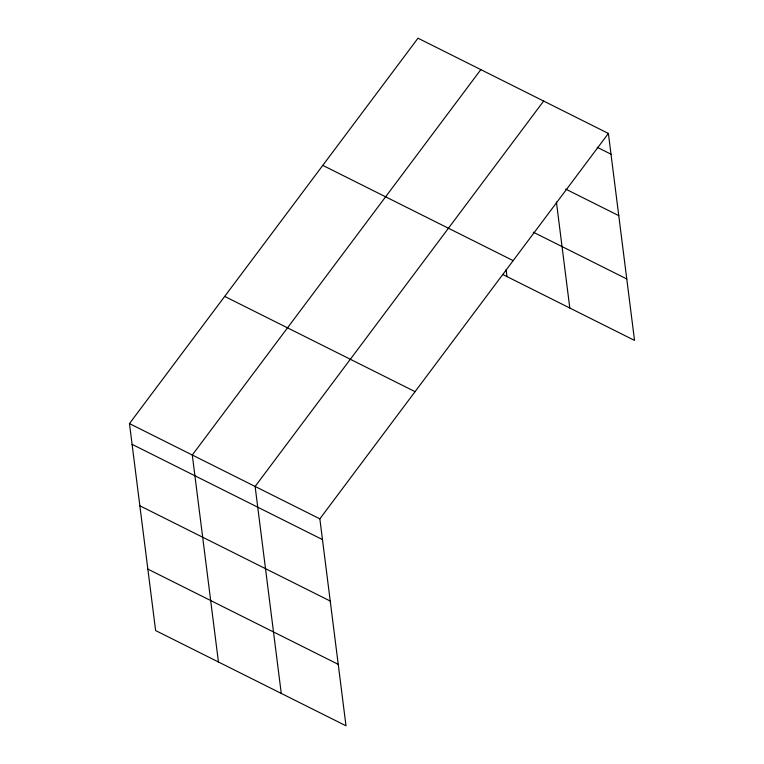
<?xml version="1.0" encoding="UTF-8"?>
<svg xmlns="http://www.w3.org/2000/svg" width="764" height="764" viewBox="0 0 764 764"><rect width="100%" height="100%" fill="white"/><g stroke="black" fill="none" stroke-linecap="round" stroke-linejoin="round"><path stroke-width="1.15" d="M608.383 133.442L319.849 518.842L345.996 725.8L155.617 630.558L129.469 423.59L418.003 38.2L608.383 133.442L634.531 340.41L502.722 274.467M480.833 69.629L192.289 455.019L218.437 661.987M543.653 101.058L255.119 486.458L281.267 693.416M597.209 147.29L611.009 154.194M565.713 189.1L618.773 215.649M533.291 232.189L626.766 278.956M322.79 165.377L513.169 260.629M224.683 296.413L415.062 391.655M129.469 423.59L319.849 518.842M132.086 444.342L322.465 539.585M139.85 505.787L330.229 601.039M147.853 569.104L338.232 664.346M556.412 202.021L569.801 308.026M506.083 269.501L506.981 276.597"/></g></svg>
